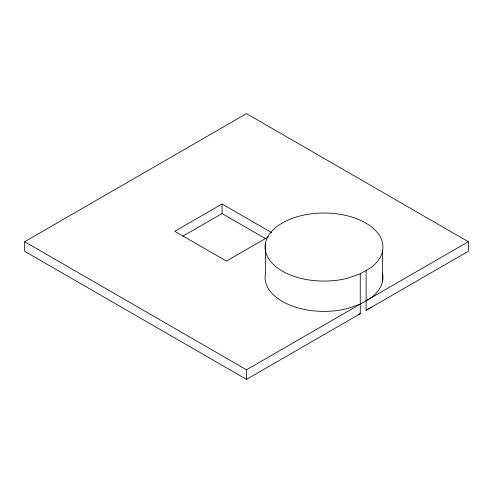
<?xml version="1.0" encoding="UTF-8"?>
<svg xmlns="http://www.w3.org/2000/svg" width="493" height="493" viewBox="0 0 493 493"><rect width="100%" height="100%" fill="white"/><g stroke="black" fill="none" stroke-linecap="round" stroke-linejoin="round"><path stroke-width="0.74" d="M366.126 270.435L371.457 267.231A58.944 34.029 0 0 0 340.626 214.4A58.944 34.029 0 0 0 265.179 249.193A58.944 34.029 0 0 0 347.62 278.231L360.254 273.825L366.126 270.435L366.126 310.3L468.35 251.282L468.35 241.718L246.5 113.63L24.65 241.718L24.65 251.282L246.5 379.37L360.254 313.69L360.254 273.825M366.126 300.736L371.457 297.532A58.944 34.029 0 0 0 382.611 273.714M366.126 310.3L371.457 307.102M271.698 232.659L222.041 203.991L174.762 231.285L226.404 261.105L268.358 236.88M182.749 236.239L222.041 213.555L265.739 238.785M24.65 241.718L246.5 369.799L468.35 241.718M360.254 304.126L347.62 308.526A58.944 34.029 0 0 1 265.425 273.566L265.425 243.265M358.152 314.423L360.254 313.69M382.58 250.832L382.58 281.133M246.5 369.799L246.5 379.37M222.041 203.991L222.041 213.555"/></g></svg>
